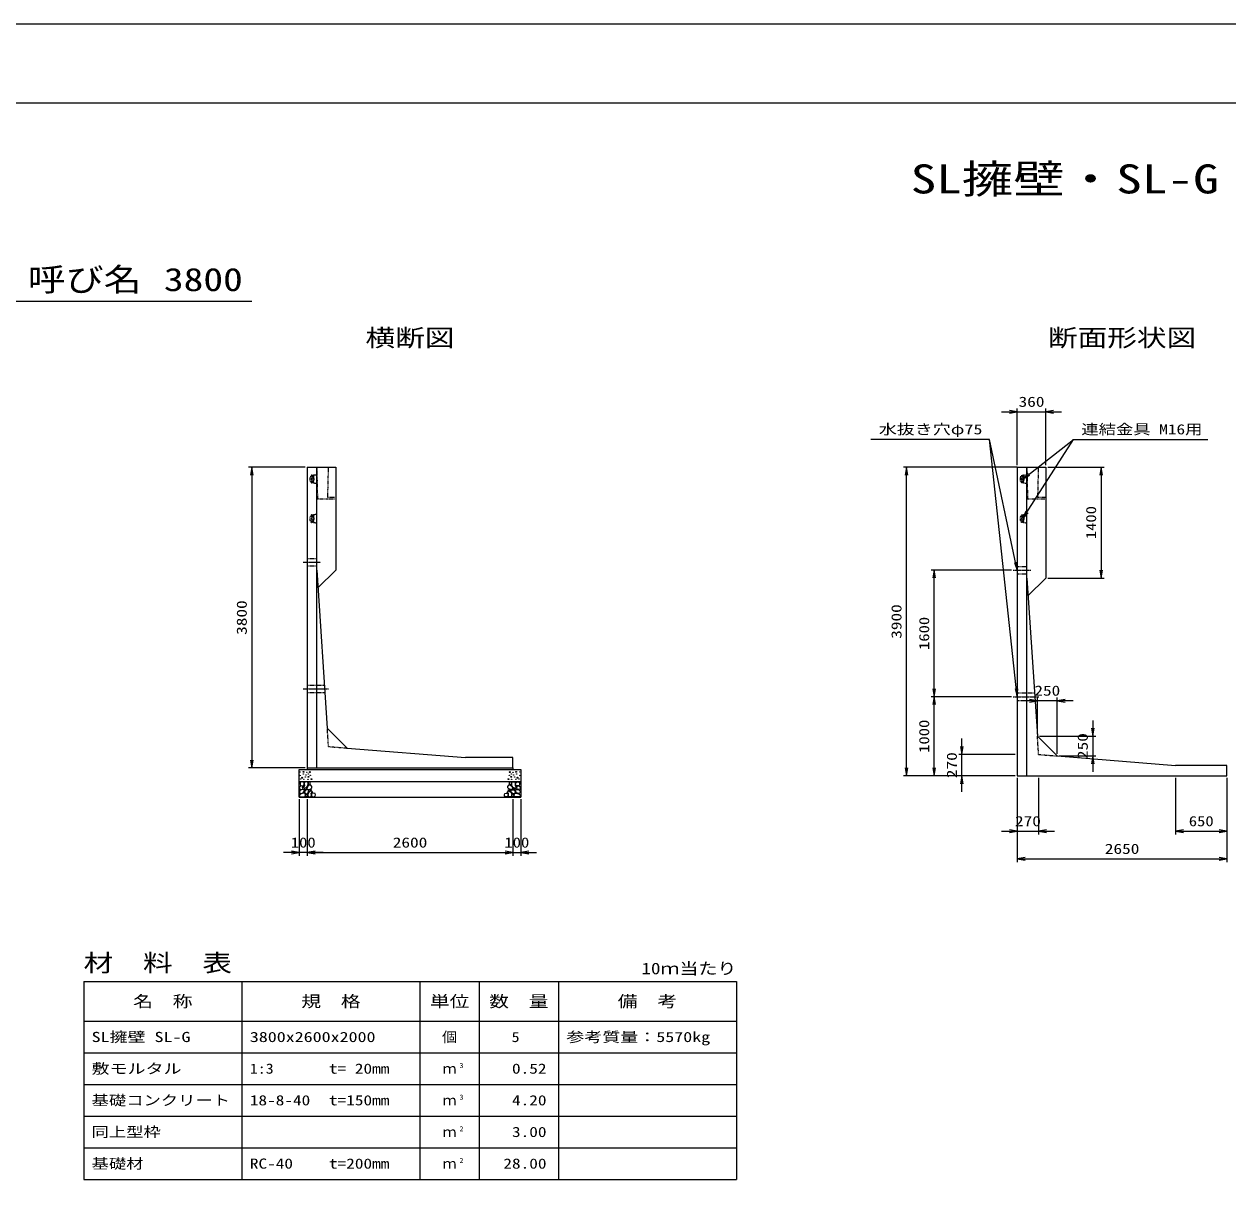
# Model space of a CAD drawing. Units: millimetres at full size. Extents: x 0 to 42050, y 0 to 29700.
# Drawn here: x 7872 to 23088, y 14803 to 29700 of the extents above; entities that cross this region are included whole.
import ezdxf
from ezdxf.enums import TextEntityAlignment as Align

# ---------------------------------------------------------------- set-up
doc = ezdxf.new("R2010")
doc.units = ezdxf.units.MM
doc.linetypes.add('CHAIN', pattern=[18.5, 12, -1.5, 3.5, -1.5])
doc.linetypes.add('DASHED_SPACED', pattern=[12, 6, -6])
for name, color, linetype, lineweight in [('0_2', 7, 'Continuous', 25), ('D-BMK', 2, 'CHAIN', 25), ('D-DCR-HCHn', 4, 'Continuous', 9), ('D-MTR-FRAM', 7, 'Continuous', 25), ('D-MTR-LINE', 7, 'Continuous', 25), ('D-STR-DIM', 7, 'Continuous', 25), ('D-STR-STRn', 1, 'Continuous', 25), ('D-STR-TXT', 7, 'Continuous', 25), ('D-TTL', 2, 'Continuous', 25), ('D-TTL-TXT', 7, 'Continuous', 25)]:
    doc.layers.add(name, color=color, linetype=linetype, lineweight=lineweight)
doc.layers.add('D-MTR', color=7, linetype='Continuous')
doc.layers.add('D-MTR-TXT', color=7, linetype='Continuous')
doc.styles.add('ＭＳ ゴシック', font='')
doc.styles.get('ＭＳ ゴシック').set_extended_font_data('MS Gothic')

# ---------------------------------------------------------------- blocks, each defined once
blk = doc.blocks.new('open_arrow')
at = {"color": 0, "linetype": 'Continuous', "lineweight": -2}
blk.add_lwpolyline([(7.5, 1.25), (0, 0), (7.5, -1.25)], dxfattribs=at)
blk = doc.blocks.new('30KN')
at = {"color": 1, "linetype": 'DASHED_SPACED', "lineweight": 25}
for p, q in [((-85, 19.095), (-85, -19.095)), ((-58, 31.14), (-76.155, 29.028)), ((-68, 47.5), (-68, 45.66)), ((-65.5, 41.33), (-60.5, 38.443)), ((-54, 46), (-62.257, 46)), ((-40.306, 45.707), (-41.691, 35.314)), ((0, 53), (-37.704, 48.287)), ((0, -53), (0, 53)), ((-76.155, -29.028), (-58, -31.14)), ((-68, -47.5), (-68, -45.66)), ((-65.5, -41.33), (-60.5, -38.443)), ((-54, -46), (-62.257, -46)), ((-41.691, -35.314), (-40.306, -45.707)), ((-37.704, -48.287), (0, -53))]:
    blk.add_line(p, q, dxfattribs=at)
at = {"color": 1, "linetype": 'Continuous', "lineweight": 25}
for p, q in [((-58, 42), (-58, 21.448)), ((-46, 46), (-54, 46)), ((-42, 42), (-42, 21.448)), ((-58, -42), (-58, -21.448)), ((-46, -46), (-54, -46)), ((-42, -42), (-42, -21.448))]:
    blk.add_line(p, q, dxfattribs=at)
blk.add_circle((-50, 0), 13, dxfattribs=at)
at = {"color": 1, "linetype": 'DASHED_SPACED', "lineweight": 25}
for centre, radius, start, end in [((-75, 19.095), 10, 96.63251, 180), ((-66.5, 47.5), 1.5, 19.47123, 180), ((-63, 45.66), 5, 180, 240), ((-62.257, 49), 3, 199.47122, 270), ((-63, 34.113), 5, 0, 60), ((-37.332, 45.31), 3, 97.12502, 172.40536), ((-75, -19.095), 10, 180, 263.36749), ((-63, -45.66), 5, 120, 180), ((-66.5, -47.5), 1.5, 180, 340.57225), ((-62.257, -49), 3, 90, 160.55052), ((-63, -34.113), 5, 300, 0), ((-37.332, -45.31), 3, 187.59464, 262.87498)]:
    blk.add_arc(centre, radius, start, end, dxfattribs=at)
at = {"color": 1, "linetype": 'Continuous', "lineweight": 25}
for centre, radius, start, end in [((-50, 0), 18, 129.95842, 230.0969), ((-68, 21.448), 10, 310.0894, 0), ((-54, 42), 4, 90, 180), ((-46, 42), 4, 0, 90), ((-44.665, 35.71), 3, 332.67182, 352.40536), ((-32, 21.448), 10, 180, 229.9948), ((-50, 0), 18, 310.0052, 50.12245), ((-68, -21.448), 10, 0, 49.9948), ((-54, -42), 4, 180, 270), ((-46, -42), 4, 270, 0), ((-32, -21.448), 10, 130.0052, 180), ((-44.665, -35.71), 3, 7.59464, 27.32818)]:
    blk.add_arc(centre, radius, start, end, dxfattribs=at)

msp = doc.modelspace()

# ---------------------------------------------------------------- linework, layer by layer
at = {"layer": '0_2'}
msp.add_line((20425, 24100), (20075, 24100), dxfattribs=at)
at = {"layer": 'D-BMK'}
for p, q in [((11400, 22900), (11620, 22900)), ((20375, 22800), (20595, 22800)), ((11400, 21300), (11720.897, 21300)), ((20375, 21200), (20695.897, 21200))]:
    msp.add_line(p, q, dxfattribs=at)
at = {"layer": 'D-BMK', "linetype": 'DASHED_SPACED'}
for p, q in [((11720, 20570), (11704.46, 20801.026)), ((20695, 20470), (20679.46, 20701.026)), ((11720, 20570), (11954.46, 20551.026)), ((20695, 20470), (20929.46, 20451.026))]:
    msp.add_line(p, q, dxfattribs=at)
at = {"layer": 'D-DCR-HCHn'}
for points in [[(11401.198, 20121.594), (11380.395, 20126.217), (11361.904, 20116.971), (11359.592, 20096.168), (11364.215, 20079.988), (11387.33, 20073.053), (11403.51, 20073.053), (11410.444, 20084.611), (11410.444, 20110.037)], [(11419.69, 20123.906), (11412.756, 20103.102), (11415.067, 20079.988), (11398.887, 20054.562), (11419.69, 20043.005), (11442.805, 20054.562), (11456.673, 20073.053), (11461.296, 20103.102), (11456.673, 20119.283), (11442.805, 20126.217)], [(11463.608, 20119.283), (11463.608, 20091.545), (11475.165, 20084.611), (11486.722, 20091.545), (11489.034, 20107.725), (11486.722, 20121.594), (11470.542, 20126.217)], [(14031.392, 20119.283), (14031.392, 20091.545), (14019.835, 20084.611), (14008.278, 20091.545), (14005.966, 20107.725), (14008.278, 20121.594), (14024.458, 20126.217)], [(14075.31, 20123.906), (14082.244, 20103.102), (14079.933, 20079.988), (14096.113, 20054.562), (14075.31, 20043.005), (14052.195, 20054.562), (14038.327, 20073.053), (14033.704, 20103.102), (14038.327, 20119.283), (14052.195, 20126.217)], [(14093.802, 20121.594), (14114.605, 20126.217), (14133.096, 20116.971), (14135.408, 20096.168), (14130.785, 20079.988), (14107.67, 20073.053), (14091.49, 20073.053), (14084.556, 20084.611), (14084.556, 20110.037)], [(11357.281, 20063.808), (11350.346, 20043.005), (11359.592, 20029.136), (11382.707, 20026.824), (11398.488, 20033.599), (11391.952, 20049.939), (11396.575, 20059.185), (11387.33, 20068.431), (11373.461, 20073.053)], [(11401.155, 19987.009), (11418.277, 20012.692), (11416.137, 20019.112), (11392.594, 20025.533), (11371.192, 20023.393), (11356.21, 20010.551), (11354.07, 19995.57), (11356.21, 19980.588), (11373.332, 19976.308)], [(11409.716, 19933.503), (11424.698, 19939.924), (11428.978, 19961.326), (11420.417, 19976.308), (11405.435, 19980.588), (11386.173, 19978.448), (11364.771, 19969.887), (11354.07, 19957.045), (11354.07, 19942.064), (11360.49, 19933.503), (11386.173, 19935.643)], [(11424.313, 20043.005), (11412.756, 20033.759), (11417.379, 20026.824), (11433.559, 20026.824), (11440.493, 20029.136), (11445.116, 20038.382), (11438.182, 20045.316)], [(11461.082, 19987.009), (11471.783, 20012.692), (11463.222, 20023.393), (11437.539, 20023.393), (11426.838, 20019.112), (11416.137, 20004.131), (11416.137, 19991.289), (11426.838, 19974.167), (11439.679, 19972.027)], [(11456.801, 19939.924), (11456.801, 19965.606), (11446.1, 19972.027), (11435.399, 19965.606), (11433.259, 19950.625), (11435.399, 19937.783), (11450.381, 19933.503)], [(11458.985, 20068.431), (11447.427, 20040.693), (11456.673, 20029.136), (11484.411, 20029.136), (11495.968, 20033.759), (11507.525, 20049.939), (11507.525, 20063.808), (11495.968, 20082.299), (11482.099, 20084.611)], [(11497.466, 19935.643), (11503.886, 19954.905), (11501.746, 19976.308), (11516.728, 19999.85), (11497.466, 20010.551), (11476.063, 19999.85), (11463.222, 19982.728), (11458.941, 19954.905), (11463.222, 19939.924), (11476.063, 19933.503)], [(11493.185, 20010.551), (11503.886, 20019.112), (11499.606, 20025.533), (11484.624, 20025.533), (11478.204, 20023.393), (11473.923, 20014.832), (11480.344, 20008.411)], [(11514.588, 19937.783), (11533.85, 19933.503), (11550.972, 19942.064), (11553.112, 19961.326), (11548.831, 19976.308), (11527.429, 19982.728), (11512.447, 19982.728), (11506.027, 19972.027), (11506.027, 19948.484)], [(13980.412, 19937.783), (13961.15, 19933.503), (13944.028, 19942.064), (13941.888, 19961.326), (13946.169, 19976.308), (13967.571, 19982.728), (13982.553, 19982.728), (13988.973, 19972.027), (13988.973, 19948.484)], [(13997.534, 19935.643), (13991.114, 19954.905), (13993.254, 19976.308), (13978.272, 19999.85), (13997.534, 20010.551), (14018.937, 19999.85), (14031.778, 19982.728), (14036.059, 19954.905), (14031.778, 19939.924), (14018.937, 19933.503)], [(14036.015, 20068.431), (14047.573, 20040.693), (14038.327, 20029.136), (14010.589, 20029.136), (13999.032, 20033.759), (13987.475, 20049.939), (13987.475, 20063.808), (13999.032, 20082.299), (14012.901, 20084.611)], [(14001.815, 20010.551), (13991.114, 20019.112), (13995.394, 20025.533), (14010.376, 20025.533), (14016.796, 20023.393), (14021.077, 20014.832), (14014.656, 20008.411)], [(14033.918, 19987.009), (14023.217, 20012.692), (14031.778, 20023.393), (14057.461, 20023.393), (14068.162, 20019.112), (14078.863, 20004.131), (14078.863, 19991.289), (14068.162, 19974.167), (14055.321, 19972.027)], [(14038.199, 19939.924), (14038.199, 19965.606), (14048.9, 19972.027), (14059.601, 19965.606), (14061.741, 19950.625), (14059.601, 19937.783), (14044.619, 19933.503)], [(14070.687, 20043.005), (14082.244, 20033.759), (14077.621, 20026.824), (14061.441, 20026.824), (14054.507, 20029.136), (14049.884, 20038.382), (14056.818, 20045.316)], [(14085.284, 19933.503), (14070.302, 19939.924), (14066.022, 19961.326), (14074.583, 19976.308), (14089.565, 19980.588), (14108.827, 19978.448), (14130.229, 19969.887), (14140.93, 19957.045), (14140.93, 19942.064), (14134.51, 19933.503), (14108.827, 19935.643)], [(14093.845, 19987.009), (14076.723, 20012.692), (14078.863, 20019.112), (14102.406, 20025.533), (14123.808, 20023.393), (14138.79, 20010.551), (14140.93, 19995.57), (14138.79, 19980.588), (14121.668, 19976.308)], [(14137.719, 20063.808), (14144.654, 20043.005), (14135.408, 20029.136), (14112.293, 20026.824), (14096.512, 20033.599), (14103.048, 20049.939), (14098.425, 20059.185), (14107.67, 20068.431), (14121.539, 20073.053)]]:
    msp.add_lwpolyline(points, close=True, dxfattribs=at)
for centre, radius in [((11358.582, 20246.944), 2.4), ((11405.172, 20250.324), 6), ((11445.523, 20245.012), 2.4), ((11485.179, 20247.136), 6), ((14010.821, 20247.136), 6), ((14050.477, 20245.012), 2.4), ((14090.828, 20250.324), 6), ((14137.418, 20246.944), 2.4), ((11359.495, 20204.135), 2.4), ((11368.007, 20160.914), 2.4), ((11387.576, 20176.202), 6), ((11399.833, 20221.609), 2.4), ((11408.5, 20157.658), 2.4), ((11425.12, 20183.919), 2.4), ((11436.285, 20211.178), 2.4), ((11460.738, 20157.256), 2.4), ((11466.171, 20187.275), 6), ((11464.11, 20223.485), 2.4), ((11491.323, 20205.152), 2.4), ((11502.724, 20157.776), 6), ((13993.276, 20157.776), 6), ((14004.677, 20205.152), 2.4), ((14029.829, 20187.275), 6), ((14031.89, 20223.485), 2.4), ((14035.262, 20157.256), 2.4), ((14059.715, 20211.178), 2.4), ((14070.88, 20183.919), 2.4), ((14087.5, 20157.658), 2.4), ((14096.167, 20221.609), 2.4), ((14108.424, 20176.202), 6), ((14127.993, 20160.914), 2.4), ((14136.505, 20204.135), 2.4)]:
    msp.add_circle(centre, radius, dxfattribs=at)
at = {"layer": 'D-MTR-FRAM'}
for p, q in [((8625, 17600), (16875, 17600)), ((8625, 17600), (8625, 15100)), ((16875, 17600), (16875, 15100)), ((8625, 15100), (16875, 15100))]:
    msp.add_line(p, q, dxfattribs=at)
at = {"layer": 'D-MTR-LINE'}
for p, q in [((10625, 17600), (10625, 15100)), ((12875, 17600), (12875, 15100)), ((13625, 17600), (13625, 15100)), ((14625, 17600), (14625, 15100)), ((8625, 17100), (16875, 17100)), ((8625, 16700), (16875, 16700)), ((8625, 16300), (16875, 16300)), ((8625, 15900), (16875, 15900)), ((8625, 15500), (16875, 15500))]:
    msp.add_line(p, q, dxfattribs=at)
at = {"layer": 'D-STR-DIM'}
for p, q in [((20425, 24125), (20425, 24840)), ((20785, 24125), (20785, 24840)), ((20225, 24800), (20985, 24800)), ((11425, 24100), (10710, 24100)), ((10750, 24100), (10750, 20300)), ((20400, 24100), (18985, 24100)), ((19025, 20200), (19025, 24100)), ((20810, 24100), (21525, 24100)), ((21485, 24100), (21485, 22700)), ((20350, 22800), (19335, 22800)), ((19375, 21200), (19375, 22800)), ((20810, 22700), (21525, 22700)), ((20350, 21200), (19335, 21200)), ((20350, 21200), (19335, 21200)), ((19375, 20200), (19375, 21200)), ((20679.46, 20726.026), (20679.46, 21189.403)), ((20929.46, 20476.026), (20929.46, 21189.403)), ((21129.46, 21149.403), (20479.46, 21149.403)), ((21379.46, 20901.026), (21379.46, 20251.026)), ((20704.46, 20701.026), (21419.46, 20701.026)), ((19725, 20000), (19725, 20670)), ((20400, 20470), (19685, 20470)), ((20954.46, 20451.026), (21419.46, 20451.026)), ((11425, 20300), (10710, 20300)), ((20400, 20200), (18985, 20200)), ((20400, 20200), (19335, 20200)), ((20400, 20200), (19685, 20200)), ((20425, 20175), (20425, 19460)), ((20425, 20175), (20425, 19110)), ((20695, 20175), (20695, 19460)), ((22425, 20175), (22425, 19460)), ((23075, 20175), (23075, 19460)), ((23075, 20175), (23075, 19110)), ((11350, 19905), (11350, 19190)), ((11450, 19905), (11450, 19190)), ((11450, 19905), (11450, 19190)), ((14050, 19905), (14050, 19190)), ((14050, 19905), (14050, 19190)), ((14150, 19905), (14150, 19190)), ((20225, 19500), (20895, 19500)), ((22425, 19500), (23075, 19500)), ((11650, 19230), (11150, 19230)), ((11450, 19230), (14050, 19230)), ((13850, 19230), (14350, 19230)), ((20425, 19150), (23075, 19150))]:
    msp.add_line(p, q, dxfattribs=at)
at = {"layer": 'D-STR-STRn'}
for p, q in [((11450, 24100), (11450, 20300)), ((11450, 24100), (11810, 24100)), ((11570, 20300), (11570, 24100)), ((11810, 24100), (11810, 22800)), ((20425, 24100), (20425, 20200)), ((20425, 24100), (20785, 24100)), ((20545, 20200), (20545, 24100)), ((20785, 24100), (20785, 22700)), ((11570, 22800), (11704.46, 20801.026)), ((11810, 22800), (11585.126, 22575.126)), ((20545, 22700), (20679.46, 20701.026)), ((20785, 22700), (20560.126, 22475.126)), ((11954.46, 20551.026), (11704.46, 20801.026)), ((20929.46, 20451.026), (20679.46, 20701.026)), ((11954.46, 20551.026), (13450, 20430)), ((14050, 20430), (13450, 20430)), ((14050, 20300), (14050, 20430)), ((20929.46, 20451.026), (22425, 20330)), ((11350, 19930), (11350, 20280)), ((11350, 20280), (14150, 20280)), ((11450, 20300), (11450, 20280)), ((11450, 20300), (14050, 20300)), ((11450, 20300), (14050, 20300)), ((14050, 20300), (14050, 20280)), ((14150, 20280), (14150, 19930)), ((23075, 20330), (22425, 20330)), ((23075, 20200), (23075, 20330)), ((11350, 20130), (14150, 20130)), ((20425, 20200), (23075, 20200)), ((11350, 19930), (14150, 19930))]:
    msp.add_line(p, q, dxfattribs=at)
at = {"layer": 'D-STR-STRn', "linetype": 'DASHED_SPACED'}
for p, q in [((11570, 24100), (11580, 23700)), ((11710, 23700), (11720, 24100)), ((20545, 24100), (20555, 23700)), ((20685, 23700), (20695, 24100)), ((11580, 23700), (11710, 23700)), ((11710, 23700), (11810, 23700)), ((11710.5, 23720), (11810, 23720)), ((20555, 23700), (20685, 23700)), ((20685, 23700), (20785, 23700)), ((20685.5, 23720), (20785, 23720)), ((11450, 22946.875), (11570, 22946.875)), ((11450, 22853.125), (11570, 22853.125)), ((20425, 22846.875), (20545, 22846.875)), ((20425, 22753.125), (20545, 22753.125)), ((11450, 21346.875), (11667.744, 21346.875)), ((11450, 21253.125), (11674.05, 21253.125)), ((20425, 21246.875), (20642.744, 21246.875)), ((20425, 21153.125), (20649.05, 21153.125))]:
    msp.add_line(p, q, dxfattribs=at)
at = {"layer": 'D-STR-TXT'}
for p, q in [((20075, 24450), (18575, 24450)), ((20425, 22800), (20075, 24450)), ((20425, 21200), (20075, 24450)), ((20495, 23450), (21135, 24450)), ((20495, 23950), (21135, 24450)), ((21135, 24450), (22835, 24450))]:
    msp.add_line(p, q, dxfattribs=at)
at = {"layer": 'D-TTL'}
for points in [[(0, 0), (42050, 0), (42050, 29700), (0, 29700)], [(1000, 1000), (41050, 1000), (41050, 28700), (1000, 28700)]]:
    msp.add_lwpolyline(points, close=True, dxfattribs=at)
at = {"layer": 'D-TTL-TXT'}
msp.add_line((7750, 26200), (10750, 26200), dxfattribs=at)

# ---------------------------------------------------------------- block references
at = {"layer": 'D-STR-DIM', "xscale": 13.3, "yscale": 13.3}
for p, rotation in [((20425, 24800), 180), ((10750, 24100), 270), ((19025, 24100), 270), ((21485, 24100), 270), ((19375, 22800), 270), ((21485, 22700), 90), ((19375, 21200), 90), ((19375, 21200), 270), ((20679.46, 21149.403), 180), ((21379.46, 20701.026), 90), ((19725, 20470), 90), ((10750, 20300), 90), ((21379.46, 20451.026), 270), ((19025, 20200), 90), ((19375, 20200), 90), ((19725, 20200), 270), ((20425, 19500), 180), ((23075, 19500), 180), ((11350, 19230), 180), ((14050, 19230), 180), ((14050, 19230), 180), ((23075, 19150), 180)]:
    msp.add_blockref('open_arrow', p, dxfattribs=dict(at, rotation=rotation))
for p in [(20785, 24800), (20929.46, 21149.403), (20695, 19500), (22425, 19500), (11450, 19230), (11450, 19230), (14150, 19230), (20425, 19150)]:
    msp.add_blockref('open_arrow', p, dxfattribs=at)
at = {"layer": 'D-STR-STRn'}
for p in [(11570, 23950), (20545, 23950), (11570, 23450), (20545, 23450)]:
    msp.add_blockref('30KN', p, dxfattribs=at)
at = {"layer": 'D-STR-TXT', "xscale": 13.3, "yscale": 13.3}
for p, rotation in [((20495, 23950), 38), ((20495, 23450), 57.4), ((20425, 22800), 102), ((20425, 21200), 96.1)]:
    msp.add_blockref('open_arrow', p, dxfattribs=dict(at, rotation=rotation))

# ---------------------------------------------------------------- texts
at = {"layer": 'D-MTR', "style": 'ＭＳ ゴシック', "width": 1.25}
msp.add_text('材\u3000料\u3000表', height=219.9, dxfattribs=at).set_placement((8625, 17660), align=Align.BOTTOM_LEFT)
at = {"layer": 'D-MTR', "style": 'ＭＳ ゴシック', "width": 1.2}
msp.add_text('10ｍ当たり', height=146.6, dxfattribs=at).set_placement((16875, 17648.333), align=Align.BOTTOM_RIGHT)
at = {"layer": 'D-MTR-TXT', "style": 'ＭＳ ゴシック'}
for s, height, width, p in [('名\u3000称', 146.6, 1.25, (9625, 17350)), ('規\u3000格', 146.6, 1.25, (11750, 17350)), ('単位', 146.6, 1.25, (13250, 17350)), ('数\u3000量', 146.6, 1.25, (14125, 17350)), ('備\u3000考', 146.6, 1.25, (15750, 17350)), ('個', 128.3, 1.1, (13250, 16900))]:
    msp.add_text(s, height=height, dxfattribs=dict(at, width=width)).set_placement(p, align=Align.MIDDLE_CENTER)
for s, width, p in [('SL擁壁 SL-G', 1.3, (8725, 16900)), ('3800x2600x2000', 1.3, (10725, 16900)), ('参考質量：5570kg', 1.3, (14725, 16900)), ('敷モルタル', 1.3, (8725, 16500)), ('1:3', 1.15, (10725, 16500)), ('t= 20mm', 1.25, (11725, 16500)), ('基礎コンクリート', 1.25, (8725, 16100)), ('18-8-40', 1.25, (10725, 16100)), ('t=150mm', 1.25, (11725, 16100)), ('同上型枠', 1.25, (8725, 15700)), ('基礎材', 1.25, (8725, 15300)), ('RC-40', 1.25, (10725, 15300)), ('t=200mm', 1.25, (11725, 15300))]:
    msp.add_text(s, height=128.3, dxfattribs=dict(at, width=width)).set_placement(p, align=Align.MIDDLE_LEFT)
for s, width, p in [('5', 1.15, (14133.883, 16900)), ('0.52', 1.25, (14475, 16500)), ('4.20', 1.25, (14475, 16100)), ('3.00', 1.25, (14475, 15700)), ('28.00', 1.25, (14475, 15300))]:
    msp.add_text(s, height=128.3, dxfattribs=dict(at, width=width)).set_placement(p, align=Align.MIDDLE_RIGHT)
for p in [(13250, 16500), (13250, 16100), (13250, 15700), (13250, 15300)]:
    msp.add_text('ｍ', height=128.3, dxfattribs=at).set_placement(p, align=Align.MIDDLE_CENTER)
at = {"layer": 'D-MTR-TXT', "style": 'ＭＳ ゴシック', "width": 1.15}
for s, p in [('3', (13375, 16488.333)), ('3', (13375, 16088.333)), ('2', (13375, 15688.333)), ('2', (13375, 15288.333))]:
    msp.add_text(s, height=64.15, dxfattribs=at).set_placement(p, align=Align.BOTTOM_LEFT)
at = {"layer": 'D-STR-DIM', "style": 'ＭＳ ゴシック'}
for s, width, p in [('360', 1.25, (20605, 24927.5)), ('250', 1.25, (20804.46, 21276.903)), ('270', 1.25, (20560, 19627.5)), ('650', 1.2, (22750, 19627.5)), ('100', 1.2, (11400, 19357.5)), ('2600', 1.25, (12750, 19357.5)), ('100', 1.2, (14100, 19357.5)), ('2650', 1.25, (21750, 19277.5))]:
    msp.add_text(s, height=128.3, dxfattribs=dict(at, width=width)).set_placement(p, align=Align.MIDDLE_CENTER)
for s, width, p in [('1400', 1.2, (21357.5, 23400)), ('3800', 1.25, (10622.5, 22200)), ('3900', 1.25, (18897.5, 22150)), ('1600', 1.2, (19247.5, 22000)), ('1000', 1.2, (19247.5, 20700)), ('250', 1.25, (21251.96, 20576.026)), ('270', 1.25, (19597.5, 20335))]:
    msp.add_text(s, height=128.3, rotation=90, dxfattribs=dict(at, width=width)).set_placement(p, align=Align.MIDDLE_CENTER)
at = {"layer": 'D-STR-TXT', "style": 'ＭＳ ゴシック'}
for s, width, p in [('水抜き穴φ75', 1.3, (18675, 24476.667)), ('連結金具 M16用', 1.25, (21235, 24476.667))]:
    msp.add_text(s, height=128.3, dxfattribs=dict(at, width=width)).set_placement(p, align=Align.BOTTOM_LEFT)
at = {"layer": 'D-TTL-TXT', "style": 'ＭＳ ゴシック'}
for s, height, width, p in [('SL擁壁・SL-G', 366.6, 1.3, (21025, 27450)), ('呼び名', 293.3, 1.2, (8637.5, 26237.5)), ('3800', 293.3, 1.25, (10137.5, 26237.5)), ('横断図', 219.9, 1.25, (12750, 25560)), ('断面形状図', 219.9, 1.25, (21750, 25560))]:
    msp.add_text(s, height=height, dxfattribs=dict(at, width=width)).set_placement(p, align=Align.BOTTOM_CENTER)

doc.saveas('drawing.dxf')
